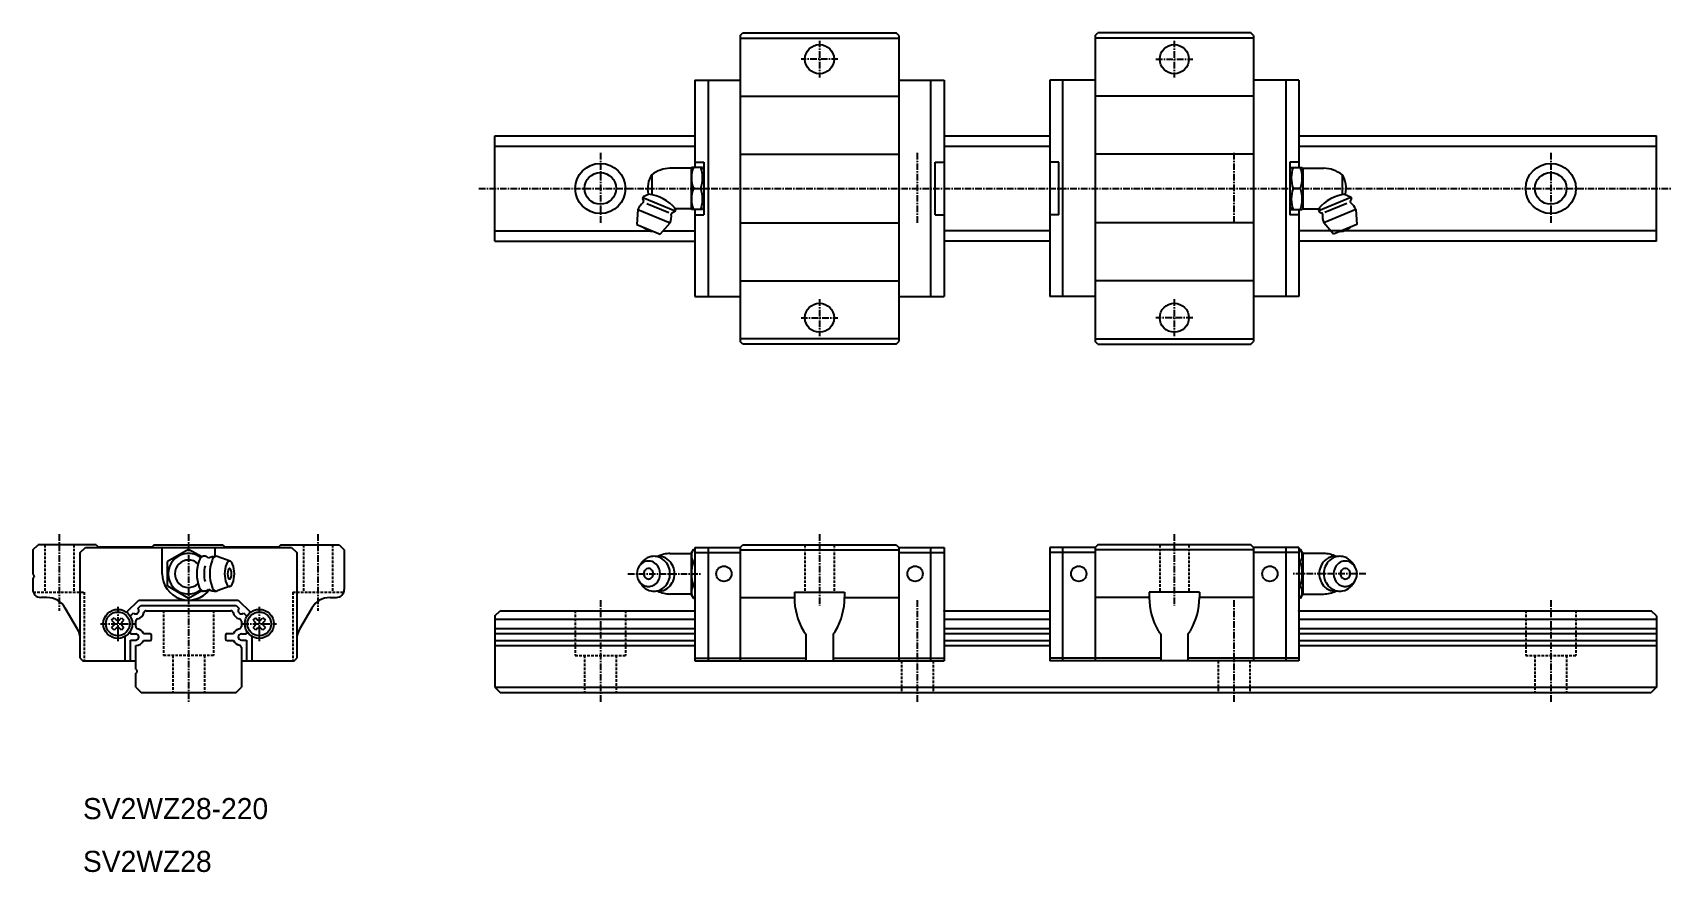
# Model space of a CAD drawing. Extents: x 0 to 311, y 10 to 169.
import ezdxf

# ---------------------------------------------------------------- set-up
doc = ezdxf.new("R2010")
doc.units = 0
doc.linetypes.add('CENTER', pattern=[2, 1.25, -0.25, 0.25, -0.25])
doc.linetypes.add('DASHED', pattern=[0.75, 0.5, -0.25])
doc.layers.get('0').update_dxf_attribs({"linetype": 'CONTINUOUS'})
doc.layers.add('CENTER', color=1, linetype='CENTER')

msp = doc.modelspace()

# ---------------------------------------------------------------- linework, layer by layer
at = {"color": 7, "linetype": 'CONTINUOUS'}
for p, q in [((134.499852, 168), (164.499901, 168)), ((134.499914, 168.500038), (134.999839, 168.999969)), ((134.499915, 168.500046), (134.499915, 110.499924)), ((134.999852, 169), (163.999825, 169)), ((164.49992, 168.499908), (163.999867, 168.999962)), ((164.499901, 168.499908), (164.499901, 110.499924)), ((201.699894, 168.499908), (202.199947, 168.999962)), ((201.699913, 168.499908), (201.699913, 110.499924)), ((231.699962, 168), (201.699913, 168)), ((231.199962, 169), (202.199989, 169)), ((231.6999, 168.500038), (231.199975, 168.999969)), ((231.699899, 168.500046), (231.699899, 110.499924)), ((125.899916, 160.000015), (134.499852, 160.000015)), ((125.899916, 160.000015), (125.899916, 143.5)), ((128.399846, 160.000015), (128.399846, 119.000015)), ((164.499901, 160.000015), (173.099907, 160.000015)), ((170.599907, 119.000015), (170.599907, 160.000015)), ((173.099907, 160.000015), (173.099907, 119.000015)), ((193.099907, 160.000015), (193.099907, 119.000015)), ((201.699913, 160.000015), (193.099907, 160.000015)), ((195.599907, 119.000015), (195.599907, 160.000015)), ((240.299898, 160.000015), (231.699962, 160.000015)), ((237.799968, 160.000015), (237.799968, 119.000015)), ((240.299898, 160.000015), (240.299898, 143.5)), ((134.499852, 157), (164.499901, 157)), ((231.699962, 157), (201.699913, 157)), ((87.999977, 149.500015), (125.899862, 149.500015)), ((87.999977, 129.500015), (87.999977, 149.500015)), ((173.099922, 149.500015), (193.099907, 149.500015)), ((240.299898, 149.500015), (307.999977, 149.500015)), ((307.999977, 129.500015), (307.999977, 149.500015)), ((87.999901, 147.500015), (125.899862, 147.500015)), ((134.499852, 146), (164.499901, 146)), ((173.099922, 147.500015), (193.099907, 147.500015)), ((231.699962, 146), (201.699913, 146)), ((240.299898, 147.500015), (307.899834, 147.500015)), ((125.174911, 143.350006), (121.174905, 143.350006)), ((125.174911, 143.350006), (125.174911, 135.650009)), ((125.261531, 143.499985), (125.17493, 143.349983)), ((127.354341, 143.5), (125.261515, 143.5)), ((125.899862, 144.500015), (127.599859, 144.500015)), ((127.354324, 143.499977), (127.59986, 143.074692)), ((127.599859, 144.500015), (127.599859, 134.500015)), ((171.39991, 134.500015), (171.39991, 144.500015)), ((171.39991, 144.500015), (173.099907, 144.500015)), ((194.799904, 144.500015), (193.099907, 144.500015)), ((194.799904, 134.500015), (194.799904, 144.500015)), ((238.84549, 143.499977), (238.599954, 143.074692)), ((238.599955, 144.500015), (238.599955, 134.500015)), ((240.299952, 144.500015), (238.599955, 144.500015)), ((238.845473, 143.5), (240.938299, 143.5)), ((240.938283, 143.499985), (241.024884, 143.349983)), ((241.024903, 143.350006), (241.024903, 135.650009)), ((241.024903, 143.350006), (245.024909, 143.350006)), ((117.731695, 142.100006), (117.731695, 138.319443)), ((248.468119, 142.100006), (248.468119, 138.319443)), ((115.961273, 137.572159), (116.17248, 137.062256)), ((116.114361, 137.941704), (115.96129, 137.572159)), ((116.037816, 137.756927), (122.135413, 135.231224)), ((117.236325, 138.406448), (116.11435, 137.941711)), ((116.822179, 136.674362), (120.968416, 134.95694)), ((125.607934, 139.500015), (127.00792, 139.500015)), ((240.59188, 139.500015), (239.191894, 139.500015)), ((250.161998, 137.756927), (244.064401, 135.231224)), ((249.377635, 136.674362), (245.231398, 134.95694)), ((248.963489, 138.406448), (250.085464, 137.941711)), ((250.238541, 137.572159), (250.027334, 137.062256)), ((250.085453, 137.941704), (250.238524, 137.572159)), ((115.101625, 135.496735), (114.899871, 132.657845)), ((115.101625, 135.496742), (121.199235, 132.971024)), ((122.058851, 135.046448), (121.548966, 134.835243)), ((122.027903, 135.86026), (122.211928, 135.415985)), ((122.211958, 135.415993), (122.058887, 135.046448)), ((125.174911, 135.650009), (122.211945, 135.650009)), ((125.174902, 135.649994), (125.261504, 135.5)), ((127.354341, 135.500015), (125.261515, 135.500015)), ((125.899862, 134.500015), (127.599859, 134.500015)), ((125.899916, 135.500015), (125.899916, 119.000015)), ((127.599857, 135.925232), (127.354343, 135.499992)), ((171.39991, 134.500015), (173.099907, 134.500015)), ((194.799904, 134.500015), (193.099907, 134.500015)), ((240.299952, 134.500015), (238.599955, 134.500015)), ((238.599957, 135.925232), (238.845471, 135.499992)), ((238.845473, 135.500015), (240.938299, 135.500015)), ((240.299898, 135.500015), (240.299898, 119.000015)), ((241.024912, 135.649994), (240.93831, 135.5)), ((241.024903, 135.650009), (243.987869, 135.650009)), ((243.987856, 135.415993), (244.140927, 135.046448)), ((244.171911, 135.86026), (243.987886, 135.415985)), ((244.140963, 135.046448), (244.650848, 134.835243)), ((251.098189, 135.496742), (245.000579, 132.971024)), ((251.098189, 135.496735), (251.299943, 132.657845)), ((87.999901, 131.500015), (117.305142, 131.500015)), ((114.89988, 132.657852), (119.33449, 130.820976)), ((119.334458, 130.820984), (121.199198, 132.971046)), ((119.923394, 131.500015), (125.899862, 131.500015)), ((134.499852, 133), (164.499901, 133)), ((193.099907, 131.500015), (173.099922, 131.500015)), ((231.699962, 133), (201.699913, 133)), ((307.899834, 131.500015), (240.299898, 131.500015)), ((246.27642, 131.500015), (240.299952, 131.500015)), ((246.865356, 130.820984), (245.000616, 132.971046)), ((251.299934, 132.657852), (246.865324, 130.820976)), ((87.999977, 129.500015), (125.899862, 129.500015)), ((193.099907, 129.500015), (173.099922, 129.500015)), ((307.999977, 129.500015), (240.299898, 129.500015)), ((134.499852, 122), (164.499901, 122)), ((231.699962, 122), (201.699913, 122)), ((125.899916, 119.000015), (134.499852, 119.000015)), ((164.499901, 119.000015), (173.099922, 119.000015)), ((201.699913, 119.000015), (193.099892, 119.000015)), ((240.299898, 119.000015), (231.699962, 119.000015)), ((164.499901, 111.000031), (134.499852, 111.000031)), ((134.99982, 110.000019), (134.499917, 110.499924)), ((163.999855, 110.000031), (134.999852, 110.000031)), ((163.999825, 110.000008), (164.49992, 110.500103)), ((202.199989, 110.000008), (201.699894, 110.500103)), ((201.699913, 111.000031), (231.699962, 111.000031)), ((202.199959, 110.000031), (231.199962, 110.000031)), ((231.199994, 110.000019), (231.699897, 110.499924)), ((0.49996, 70.999947), (1.500015, 72.000004)), ((12.499947, 72), (1.499947, 72)), ((9.499952, 70.500011), (10.499954, 71.500011)), ((10.499962, 71.500015), (49.499962, 71.500015)), ((12.500012, 71.999992), (12.900015, 71.599987)), ((12.900002, 71.600021), (23.099999, 71.600021)), ((23.499991, 72.000008), (23.100001, 71.600014)), ((23.499993, 72), (36.499993, 72)), ((24.999962, 66.5), (24.999962, 71.500015)), ((34.999962, 71.500015), (34.999962, 69.789246)), ((36.499988, 72), (36.899979, 71.60001)), ((36.899986, 71.600021), (47.099983, 71.600021)), ((47.499979, 71.999996), (47.099987, 71.600006)), ((47.499977, 72), (58.499977, 72)), ((49.499958, 71.5), (50.49996, 70.5)), ((58.499983, 72.000004), (59.499964, 71.000004)), ((125.899895, 71.5), (134.499886, 71.5)), ((125.899895, 71.5), (125.899895, 50)), ((128.39988, 71.5), (128.39988, 50)), ((134.499885, 71.49999), (134.999886, 71.99999)), ((134.499894, 71.5), (134.499894, 50)), ((134.999886, 72), (163.999886, 72)), ((163.999859, 71.999979), (164.499855, 71.499972)), ((164.499886, 71.5), (164.499886, 50)), ((164.499886, 71.5), (173.099907, 71.5)), ((170.599892, 50), (170.599892, 71.5)), ((173.099892, 71.5), (173.099892, 50)), ((201.699928, 71.5), (193.099907, 71.5)), ((193.099922, 71.5), (193.099922, 50)), ((195.599922, 50), (195.599922, 71.5)), ((201.699928, 71.5), (201.699928, 50)), ((202.199955, 71.999979), (201.699959, 71.499972)), ((231.199928, 72), (202.199928, 72)), ((231.699929, 71.49999), (231.199928, 71.99999)), ((231.69992, 71.5), (231.69992, 50)), ((240.299919, 71.5), (231.699928, 71.5)), ((237.799934, 71.5), (237.799934, 50)), ((240.299919, 71.5), (240.299919, 50)), ((0.499962, 70.999954), (0.499962, 66.424362)), ((9.499977, 50.5), (9.499977, 70.500015)), ((25.999965, 66.500015), (25.999965, 68.809433)), ((29.999999, 71.118851), (25.999983, 68.809441)), ((32.487448, 69.682709), (29.999977, 71.118855)), ((33.190646, 69.800018), (32.821094, 69.800018)), ((37.887776, 68.876976), (35.440464, 69.768425)), ((50.499962, 70.500015), (50.499962, 50.5)), ((59.499962, 71.000015), (59.499962, 63.5)), ((115.332891, 67.924742), (115.697006, 68.459009)), ((121.175117, 70.350022), (125.174977, 70.350022)), ((125.174977, 70.350021), (125.174977, 62.650024)), ((125.174979, 70.350019), (125.607993, 71.10002)), ((125.607985, 71.100022), (125.899895, 71.100022)), ((125.607995, 68.800019), (125.899895, 68.800019)), ((125.899895, 70.5), (134.499886, 70.5)), ((134.499886, 71), (164.499886, 71)), ((164.499886, 70.5), (173.099892, 70.5)), ((201.699928, 70.5), (193.099922, 70.5)), ((231.699928, 71), (201.699928, 71)), ((240.299919, 70.5), (231.699928, 70.5)), ((240.591829, 71.100022), (240.299919, 71.100022)), ((240.591819, 68.800019), (240.299919, 68.800019)), ((241.024835, 70.350019), (240.591821, 71.10002)), ((245.024697, 70.350022), (241.024837, 70.350022)), ((241.024837, 70.350021), (241.024837, 62.650024)), ((250.866923, 67.924742), (250.502808, 68.459009)), ((0.499962, 65.575684), (0.499962, 63.5)), ((0.499964, 66.424347), (0.712174, 66.212135)), ((0.499964, 65.575684), (0.712162, 65.78788)), ((25.999965, 64.190613), (25.999965, 66.500015)), ((25.999968, 64.190605), (29.999984, 61.881195)), ((29.999991, 61.881187), (32.487462, 63.317329)), ((33.190646, 63.200027), (32.821094, 63.200027)), ((37.887775, 64.1231), (35.437997, 63.230759)), ((115.697008, 64.541054), (115.332895, 65.075323)), ((115.696997, 64.541052), (115.712811, 64.518038)), ((125.174977, 62.650024), (121.175117, 62.650024)), ((125.607984, 61.900024), (125.17497, 62.650026)), ((125.607992, 64.200028), (125.899895, 64.200028)), ((144.749886, 63), (154.249886, 63)), ((144.749886, 63), (144.749886, 62)), ((154.249886, 63), (154.249886, 62)), ((221.449928, 63), (211.949928, 63)), ((211.949928, 63), (211.949928, 62)), ((221.449928, 63), (221.449928, 62)), ((240.591822, 64.200028), (240.299919, 64.200028)), ((240.59183, 61.900024), (241.024844, 62.650026)), ((241.024837, 62.650024), (245.024697, 62.650024)), ((250.502817, 64.541052), (250.487003, 64.518038)), ((250.502806, 64.541054), (250.866919, 65.075323)), ((3.190621, 62), (2.000008, 62)), ((8.964123, 56), (6.654726, 59.999985)), ((18.267056, 59.18708), (20.579968, 61.499992)), ((18.999971, 58.505783), (19.572823, 59.078636)), ((20.421328, 59.927139), (20.99419, 60.5)), ((20.579964, 61.5), (39.41996, 61.5)), ((20.994179, 60.5), (39.005745, 60.5)), ((21.999962, 59.5), (37.999962, 59.5)), ((39.005734, 60.499985), (39.578586, 59.927132)), ((39.419945, 61.499985), (41.732858, 59.187073)), ((40.427091, 59.078629), (40.999953, 58.50576)), ((53.34528, 60.000008), (51.035885, 56.000023)), ((56.809364, 62), (57.999947, 62)), ((87.999985, 58.499979), (89.000023, 59.500012)), ((88.999962, 59.5), (125.899895, 59.5)), ((125.607975, 61.90004), (125.899895, 61.90004)), ((134.499886, 62), (144.749886, 62)), ((154.249886, 62), (164.499886, 62)), ((173.099877, 59.5), (193.099922, 59.5)), ((211.949928, 62), (201.699928, 62)), ((231.699928, 62), (221.449928, 62)), ((240.591839, 61.90004), (240.299919, 61.90004)), ((240.299919, 59.5), (306.999943, 59.5)), ((307.999969, 58.499979), (306.999931, 59.500012)), ((15.914625, 55.837204), (15.437175, 56.314659)), ((15.43718, 57.685379), (15.91462, 58.162819)), ((15.804328, 56.681816), (15.43718, 56.314667)), ((15.437186, 57.685356), (15.804335, 57.318207)), ((16.281778, 56.204369), (15.91463, 55.837219)), ((15.914637, 58.162804), (16.281785, 57.795654)), ((16.918181, 57.79567), (17.285329, 58.162819)), ((17.285336, 55.837204), (16.918187, 56.204353)), ((17.285325, 58.162804), (17.762776, 57.685356)), ((17.762769, 56.314667), (17.285329, 55.837227)), ((17.395631, 57.318222), (17.762779, 57.685371)), ((17.762786, 56.314659), (17.395638, 56.681808)), ((18.999962, 58.342575), (18.999962, 58.505783)), ((19.999962, 56.500015), (19.999962, 57.5)), ((39.999962, 57.5), (39.999962, 56.500015)), ((40.999962, 58.505783), (40.999962, 58.342575)), ((42.23716, 57.685364), (42.71461, 58.162819)), ((42.714617, 55.837204), (42.237167, 56.314659)), ((42.604319, 56.681816), (42.23717, 56.314667)), ((42.237177, 57.685356), (42.604325, 57.318207)), ((43.081759, 56.204376), (42.71461, 55.837227)), ((42.714616, 58.162796), (43.081764, 57.795647)), ((44.085326, 55.837204), (43.718167, 56.204369)), ((43.718171, 57.79567), (44.08532, 58.162819)), ((44.56276, 56.314667), (44.085309, 55.837219)), ((44.085316, 58.162804), (44.562766, 57.685356)), ((44.562766, 56.314644), (44.195606, 56.681808)), ((44.195611, 57.31823), (44.56276, 57.685379)), ((87.999947, 58.499985), (87.999947, 45)), ((87.999947, 57.899994), (125.899895, 57.899994)), ((87.999947, 56.099991), (125.899895, 56.099991)), ((173.099892, 57.899994), (193.099922, 57.899994)), ((173.099892, 56.099991), (193.099922, 56.099991)), ((240.299919, 57.899994), (308.000007, 57.899994)), ((240.299919, 56.099991), (308.000007, 56.099991)), ((308.000007, 58.499985), (308.000007, 45)), ((17.999962, 50.000015), (17.999962, 54.633057)), ((18.999962, 55.100006), (18.999962, 55.657455)), ((18.999962, 55.100006), (19.999962, 55.100006)), ((18.999962, 50.000015), (18.999962, 53.900009)), ((18.999962, 53.900009), (19.999962, 53.900009)), ((19.999962, 48.424271), (19.999962, 52.900009)), ((21.461983, 55.150009), (22.699959, 55.150009)), ((21.461983, 53.850006), (22.699959, 53.850006)), ((22.999962, 54.150009), (22.999962, 54.850006)), ((36.999962, 54.850006), (36.999962, 54.150009)), ((37.299965, 55.150009), (38.537941, 55.150009)), ((37.299965, 53.850006), (38.537941, 53.850006)), ((39.999962, 55.100006), (40.999962, 55.100006)), ((39.999962, 53.900009), (40.999962, 53.900009)), ((40.999962, 55.657455), (40.999962, 55.100006)), ((40.999962, 53.900009), (40.999962, 50.000015)), ((41.999962, 54.633057), (41.999962, 50.000015)), ((87.999947, 55.149994), (125.899895, 55.149994)), ((87.999947, 53.849991), (125.899895, 53.849991)), ((87.999947, 52.899994), (125.899895, 52.899994)), ((146.938149, 55.071808), (146.938149, 50)), ((152.061623, 55.071793), (152.061623, 50)), ((173.099892, 55.149994), (193.099922, 55.149994)), ((173.099892, 53.849991), (193.099922, 53.849991)), ((173.099892, 52.899994), (193.099922, 52.899994)), ((214.138191, 55.071793), (214.138191, 50)), ((219.261665, 55.071808), (219.261665, 50)), ((240.299919, 55.149994), (308.000007, 55.149994)), ((240.299919, 53.849991), (308.000007, 53.849991)), ((240.299919, 52.899994), (308.000007, 52.899994)), ((9.499983, 50.500008), (10, 50)), ((10.000008, 50), (19.999962, 50)), ((39.999962, 52.5), (39.999962, 45)), ((39.999962, 50), (49.999947, 50)), ((49.999945, 50), (50.499952, 50.5)), ((125.899895, 50.5), (134.499886, 50.5)), ((125.899895, 50), (173.099892, 50)), ((134.499886, 50.499985), (146.938149, 50.499985)), ((152.061623, 50.499985), (164.499886, 50.499985)), ((164.499886, 50.5), (173.099892, 50.5)), ((201.699928, 50.5), (193.099922, 50.5)), ((240.299919, 50), (193.099922, 50)), ((214.138191, 50.499985), (201.699928, 50.499985)), ((231.699928, 50.499985), (219.261665, 50.499985)), ((240.299919, 50.5), (231.699928, 50.5)), ((19.999962, 45), (19.999962, 47.575729)), ((19.999972, 48.424286), (20.212107, 48.212151)), ((19.999972, 47.575745), (20.212107, 47.78788)), ((19.999955, 45.000023), (20.999957, 44.000023)), ((20.999962, 44), (38.999962, 44)), ((38.999967, 44.000023), (39.999969, 45.000023)), ((87.999973, 45), (307.999981, 45)), ((87.999977, 44.999996), (88.999977, 43.999997)), ((88.999962, 44), (306.99998, 44)), ((307.999977, 44.999996), (306.999977, 43.999997))]:
    msp.add_line(p, q, dxfattribs=at)
at = {"color": 3, "linetype": 'DASHED'}
for p, q in [((2.750008, 72.000015), (2.750008, 63.000015)), ((8.250008, 72.000015), (8.250008, 63.000015)), ((51.749977, 72.000015), (51.749977, 63.000015)), ((57.249977, 72.000015), (57.249977, 63.000015)), ((146.749886, 72), (146.749886, 63)), ((152.249886, 72), (152.249886, 63)), ((213.949928, 72), (213.949928, 63)), ((219.449928, 72), (219.449928, 63)), ((0.585808, 63.000015), (10.250008, 63.000015)), ((10.250008, 63.000015), (10.250008, 50.000015)), ((49.749977, 63.000015), (49.749977, 50.000015)), ((49.749977, 63.000015), (59.414177, 63.000015)), ((25.249962, 59.500003), (25.249962, 51.000003)), ((34.749962, 59.500003), (34.749962, 51.000003)), ((103.249962, 59.5), (103.249962, 51)), ((112.749962, 59.5), (112.749962, 51)), ((283.249962, 59.5), (283.249962, 51)), ((292.749962, 59.5), (292.749962, 51)), ((34.749962, 51.000003), (25.249962, 51.000003)), ((26.999962, 51.000003), (26.999962, 44)), ((32.999962, 51.000003), (32.999962, 44)), ((103.249962, 51), (112.749962, 51)), ((104.999962, 51), (104.999962, 44)), ((110.999962, 51), (110.999962, 44)), ((164.999962, 50), (164.999962, 44)), ((170.999962, 50), (170.999962, 44)), ((224.999962, 50), (224.999962, 44)), ((230.999962, 50), (230.999962, 44)), ((283.249962, 51), (292.749962, 51)), ((284.999962, 51), (284.999962, 44)), ((290.999962, 51), (290.999962, 44))]:
    msp.add_line(p, q, dxfattribs=at)
at = {"color": 7, "linetype": 'CONTINUOUS'}
for centre, radius in [((149.499916, 164.000015), 2.749999), ((216.699898, 164.000015), 2.749999), ((107.999947, 139.500015), 4.75), ((287.999947, 139.500015), 4.75), ((107.999947, 139.500015), 3), ((287.999947, 139.500015), 3), ((149.499916, 114.999985), 2.749999), ((216.699898, 114.999985), 2.749999), ((131.399895, 66.499985), 1.449998), ((167.599907, 66.499985), 1.449998), ((198.599907, 66.499985), 1.449998), ((234.799919, 66.499985), 1.449998), ((16.599953, 57), 2.749999), ((16.599953, 57), 2.249999), ((43.399956, 57), 2.749999), ((43.399956, 57), 2.249999)]:
    msp.add_circle(centre, radius, dxfattribs=at)
for centre, radius, start, end in [((121.403027, 137.354355), 5.999997, 92.178871, 127.726128), ((131.208023, 141.5), 5.946512, 160.346466, 199.653458), ((121.407813, 141.500015), 5.946529, 340.346527, 19.653477), ((244.792001, 141.500015), 5.946529, 160.346523, 199.653473), ((234.991791, 141.5), 5.946512, 340.346542, 19.653534), ((244.796787, 137.354355), 5.999997, 52.273872, 87.821129), ((121.647047, 139.5), 4.699998, 146.413773, 193.178802), ((244.552767, 139.5), 4.699998, 346.821198, 33.586227), ((118.150399, 134.233902), 3.300001, 128.16394, 157.499847), ((115.987709, 136.985748), 0.200001, 308.164124, 22.500431), ((116.100609, 130.487503), 7.999998, 40.189182, 83.034012), ((131.208023, 137.500015), 5.946512, 160.346466, 199.653458), ((121.407813, 137.500015), 5.946529, 340.346527, 19.653477), ((244.792001, 137.500015), 5.946529, 160.346523, 199.653473), ((234.991791, 137.500015), 5.946512, 340.346542, 19.653534), ((250.099205, 130.487503), 7.999998, 96.965988, 139.810818), ((250.212105, 136.985748), 0.200001, 157.499569, 231.835876), ((248.049415, 134.233902), 3.300001, 22.500153, 51.83606), ((118.150399, 134.233902), 3.299999, 337.5, 6.835998), ((121.625517, 134.650497), 0.2, 112.499573, 186.835464), ((244.574297, 134.650497), 0.2, 353.164536, 67.500427), ((248.049415, 134.233902), 3.299999, 173.164002, 202.5), ((118.280415, 134.547775), 3.200001, 229.28981, 265.709991), ((247.919399, 134.547775), 3.200001, 274.290009, 310.71019), ((29.999962, 66.500015), 3.849998, 52.507736, 307.492126), ((29.999962, 66.500015), 2.599998, 46.621258, 313.378754), ((38.865923, 66.499992), 7.307827, 159.761902, 200.237976), ((33.3236, 68.553284), 1.397422, 121.100197, 160.14386), ((32.821098, 69.295197), 0.504785, 90.903221, 115.752029), ((33.190648, 69.295197), 0.504785, 64.247993, 90.902847), ((32.688146, 68.553284), 1.397424, 39.428249, 58.89978), ((35.266074, 66.5), 3.300003, 89.999985, 117.054504), ((41.310902, 66.499992), 7.307827, 159.761902, 200.237976), ((35.768578, 68.553284), 1.397422, 121.100197, 160.14386), ((35.266076, 69.295197), 0.504788, 68.688133, 115.751984), ((42.147452, 66.5), 5.306899, 159.730606, 200.269379), ((38.125231, 67.992485), 1.016732, 121.051285, 160.103973), ((37.760551, 68.531769), 0.368218, 64.286964, 115.712906), ((37.39587, 67.992485), 1.016732, 19.896015, 58.948624), ((33.373648, 66.5), 5.306899, 339.730621, 20.269382), ((117.42969, 66.500015), 2.52979, 133.386032, 226.613922), ((117.143186, 66.756233), 2.147025, 101.036324, 132.526276), ((118.580114, 66.500015), 3.478461, 133.386017, 145.806702), ((118.18617, 66.852317), 2.952157, 101.036293, 132.526291), ((117.117209, 66.848815), 2.051197, 79.180756, 100.819183), ((117.091232, 66.756233), 2.147026, 47.473656, 78.963623), ((118.150454, 66.979613), 2.820397, 89.999977, 100.819176), ((118.150454, 66.979613), 2.820397, 79.180763, 89.999977), ((116.804728, 66.500015), 2.52979, 313.386017, 46.613914), ((119.010123, 66.979613), 2.820397, 89.999977, 98.765778), ((118.114738, 66.852317), 2.952156, 47.473652, 78.963654), ((121.403115, 64.354356), 6, 92.177719, 114.893784), ((119.010123, 66.979613), 2.820397, 79.180763, 89.999977), ((118.974407, 66.852317), 2.952156, 47.473652, 78.963654), ((117.720794, 66.500015), 3.478461, 313.386017, 46.613934), ((118.580463, 66.500015), 3.478461, 313.386017, 46.613934), ((133.069933, 66.50003), 7.808372, 162.869141, 197.130844), ((127.343581, 69.950027), 2.082014, 146.471832, 213.52861), ((238.856233, 69.950027), 2.082014, 326.47139, 33.528168), ((233.129881, 66.50003), 7.808372, 342.869156, 17.130859), ((247.619351, 66.500015), 3.478461, 133.386066, 226.613983), ((248.47902, 66.500015), 3.478461, 133.386066, 226.613983), ((244.796699, 64.354356), 6, 65.106216, 87.822281), ((247.225407, 66.852317), 2.952156, 101.036346, 132.526348), ((248.085076, 66.852317), 2.952156, 101.036346, 132.526348), ((247.189691, 66.979613), 2.820397, 90.000023, 100.819237), ((249.395086, 66.500015), 2.52979, 133.386086, 226.613983), ((247.189691, 66.979613), 2.820397, 81.234222, 90.000023), ((248.04936, 66.979613), 2.820397, 90.000023, 100.819237), ((249.108582, 66.756233), 2.147026, 101.036377, 132.526344), ((248.04936, 66.979613), 2.820397, 79.180824, 90.000023), ((248.013644, 66.852317), 2.952157, 47.473709, 78.963707), ((249.082605, 66.848815), 2.051197, 79.180817, 100.819244), ((249.056628, 66.756233), 2.147025, 47.473724, 78.963676), ((247.6197, 66.500015), 3.478461, 34.193298, 46.613983), ((248.770124, 66.500015), 2.52979, 313.386078, 46.613968), ((0.500023, 66), 0.300002, 314.999481, 45.000515), ((29.999962, 66.5), 4.999999, 180, 322.61261), ((38.236866, 66.5), 5.306902, 163.626266, 196.372879), ((39.593767, 66.5), 2.215717, 159.773712, 200.226273), ((37.912945, 67.12233), 0.423398, 121.11824, 160.158691), ((37.912944, 65.87767), 0.423395, 199.841309, 238.881699), ((37.760549, 65.652802), 0.152796, 244.233658, 295.766327), ((37.760551, 67.347198), 0.152796, 64.233658, 115.766342), ((37.608156, 67.12233), 0.423395, 19.841335, 58.881702), ((37.608154, 65.87767), 0.423398, 301.118256, 340.158691), ((35.927332, 66.5), 2.215717, 339.773712, 20.22628), ((117.247411, 66.500015), 1.054077, 133.386078, 226.613846), ((117.128032, 66.393255), 0.894588, 227.473572, 258.963623), ((117.128032, 66.606775), 0.894588, 101.036263, 132.526337), ((117.117209, 66.35468), 0.854661, 259.180725, 280.819153), ((117.117209, 66.64535), 0.854661, 79.180717, 100.819145), ((117.106386, 66.393255), 0.894588, 281.036255, 312.526337), ((117.106386, 66.606775), 0.894588, 47.473576, 78.963608), ((116.987006, 66.500015), 1.054077, 313.386078, 46.613846), ((249.212808, 66.500015), 1.054077, 133.386154, 226.613922), ((249.093428, 66.606775), 0.894588, 101.036392, 132.526424), ((249.093428, 66.393255), 0.894588, 227.473663, 258.963745), ((249.082605, 66.64535), 0.854661, 79.180855, 100.819283), ((249.082605, 66.35468), 0.854661, 259.180847, 280.819275), ((249.071782, 66.606775), 0.894588, 47.473663, 78.963737), ((249.071782, 66.393255), 0.894588, 281.036377, 312.526428), ((248.952403, 66.500015), 1.054077, 313.386154, 46.613922), ((2.000008, 63.5), 1.5, 180, 270), ((33.323598, 64.446716), 1.397422, 199.856125, 238.89975), ((32.821095, 63.704803), 0.504785, 244.24794, 270.393188), ((33.19065, 63.704803), 0.504788, 270.392853, 295.752045), ((32.688147, 64.446716), 1.397423, 301.10025, 320.570038), ((35.266074, 66.5), 3.300001, 242.945496, 269.999969), ((35.768575, 64.446716), 1.397422, 199.856125, 238.89975), ((35.266072, 63.704803), 0.504785, 244.247925, 289.935181), ((38.125229, 65.007515), 1.016732, 199.896011, 238.948624), ((37.760548, 64.468231), 0.368218, 244.286957, 295.712891), ((37.395868, 65.007515), 1.016732, 301.0513, 340.103973), ((57.999962, 63.5), 1.5, 270, 0), ((117.143186, 66.243798), 2.147025, 227.473663, 258.963623), ((118.580114, 66.500015), 3.47846, 214.653, 226.613937), ((118.18617, 66.147713), 2.952156, 227.473663, 258.963654), ((117.117209, 66.151216), 2.051197, 259.180756, 280.819183), ((117.091232, 66.243798), 2.147025, 281.036316, 312.526276), ((118.150454, 66.020417), 2.820398, 259.180756, 280.819183), ((119.010123, 66.020417), 2.820398, 261.237854, 280.819183), ((118.114737, 66.147713), 2.952156, 281.036285, 312.526306), ((121.403116, 68.645676), 6, 245.106216, 267.822266), ((118.974406, 66.147713), 2.952156, 281.036285, 312.526306), ((127.343581, 63.050018), 2.082014, 146.471329, 213.527618), ((238.856233, 63.050018), 2.082014, 326.472382, 33.528671), ((244.796698, 68.645676), 6, 272.177734, 294.893784), ((247.225408, 66.147713), 2.952156, 227.473694, 258.963715), ((248.085077, 66.147713), 2.952156, 227.473694, 258.963715), ((247.189691, 66.020417), 2.820398, 259.180817, 278.762146), ((248.04936, 66.020417), 2.820398, 259.180817, 280.819244), ((249.108582, 66.243798), 2.147025, 227.473724, 258.963684), ((248.013644, 66.147713), 2.952156, 281.036346, 312.526337), ((249.082605, 66.151216), 2.051197, 259.180817, 280.819244), ((249.056628, 66.243798), 2.147025, 281.036377, 312.526337), ((247.6197, 66.500015), 3.47846, 313.386063, 325.347), ((3.190621, 58), 3.999998, 29.999891, 89.999969), ((19.999962, 59.5), 0.600002, 224.609497, 45.39069), ((19.999962, 59.5), 1.599997, 282.680176, 347.319885), ((21.999962, 59.050003), 0.449997, 90.000122, 167.319962), ((37.999962, 59.050003), 0.45, 12.680031, 89.999878), ((39.999962, 59.5), 1.599999, 192.680099, 257.319855), ((39.999962, 59.5), 0.6, 134.609314, 315.390503), ((56.80938, 58), 4, 89.999969, 149.999985), ((157.303141, 61.999979), 12.553236, 179.999939, 210.136093), ((141.696665, 61.999991), 12.553237, 329.863831, 359.999969), ((224.503149, 61.999991), 12.553237, 180.000031, 210.136169), ((208.896673, 61.999979), 12.553236, 329.863907, 0.000061), ((5.500008, 54), 4, 0, 30.000013), ((15.486107, 57), 0.450001, 314.999908, 45.000088), ((16.599953, 55.886169), 0.450001, 45.000088, 134.999832), ((16.599953, 58.113861), 0.45, 225.000168, 314.999908), ((17.713799, 57), 0.450001, 134.999908, 225.000092), ((20.449944, 57.5), 0.450001, 102.680122, 180), ((20.449944, 56.5), 0.45, 179.999023, 257.319641), ((19.999962, 54.5), 1.599998, 23.969576, 77.319847), ((39.999962, 54.5), 1.599997, 102.680115, 156.030426), ((39.549965, 57.5), 0.45, 0, 77.319878), ((39.549965, 56.5), 0.450001, 282.680359, 0.000971), ((42.286125, 57), 0.450001, 314.999908, 45.000088), ((43.399956, 55.886169), 0.450001, 45.000088, 134.999832), ((43.399956, 58.113861), 0.45, 225.000168, 314.999908), ((44.513811, 57), 0.450001, 134.999908, 225.000092), ((54.499977, 54.000015), 3.999999, 149.999985, 180), ((19.999962, 54.5), 0.599998, 270.000092, 90), ((19.999962, 54.5), 1.599998, 270.000061, 336.030731), ((22.699944, 54.850006), 0.3, 0, 90), ((22.699944, 54.150009), 0.300003, 270, 0), ((37.299965, 54.850006), 0.300003, 90, 180), ((37.299965, 54.150009), 0.3, 180, 270), ((39.999962, 54.5), 1.599999, 203.969254, 257.319855), ((39.999962, 54.5), 0.599998, 90, 269.999908), ((39.549965, 52.5), 0.45, 0, 77.319878), ((150.148579, 58.001576), 4.360359, 211.897507, 222.38382), ((148.851221, 58.001577), 4.36036, 317.615936, 328.102417), ((217.348593, 58.001577), 4.36036, 211.897583, 222.384064), ((216.051235, 58.001576), 4.360359, 317.61618, 328.102493), ((19.999962, 48), 0.300003, 314.999603, 45.000385)]:
    msp.add_arc(centre, radius, start, end, dxfattribs=at)
for p in [(125.899916, 139.500015), (193.099907, 139.500015), (240.299898, 139.500015), (29.999962, 72), (125.899895, 59.5), (173.099892, 59.5), (193.099922, 59.5), (240.299919, 59.5)]:
    msp.add_point(p, dxfattribs=at)
at = {"layer": 'CENTER', "color": 1, "linetype": 'CENTER'}
for p, q in [((149.499901, 167.5), (149.499901, 160.5)), ((216.699913, 167.5), (216.699913, 160.5)), ((152.999901, 164), (145.999901, 164)), ((213.199913, 164), (220.199913, 164)), ((107.999947, 146.250015), (107.999947, 132.750015)), ((167.999947, 146.250015), (167.999947, 132.750015)), ((227.999947, 146.250015), (227.999947, 132.750015)), ((287.999947, 146.250015), (287.999947, 132.750015)), ((84.999977, 139.500015), (310.999977, 139.500015)), ((149.499901, 118.499985), (149.499901, 111.5)), ((216.699913, 118.499985), (216.699913, 111.5)), ((145.999901, 114.999985), (152.999901, 114.999985)), ((220.199913, 114.999985), (213.199913, 114.999985)), ((5.499962, 73.997665), (5.499962, 59.447678)), ((29.999962, 74.000015), (29.999962, 42.000015)), ((54.499962, 73.997665), (54.499962, 59.447678)), ((149.499886, 73.99765), (149.499886, 60.445328)), ((216.699928, 73.99765), (216.699928, 60.445328)), ((113.212481, 66.5), (127.191631, 66.5)), ((252.987333, 66.5), (239.008183, 66.5)), ((16.599953, 60.250015), (16.599953, 53.750015)), ((43.399971, 60.250015), (43.399971, 53.750015)), ((107.999962, 61.5), (107.999962, 42)), ((167.999962, 61.5), (167.999962, 42)), ((227.999962, 61.5), (227.999962, 42)), ((287.999962, 61.5), (287.999962, 42)), ((13.349953, 57.000015), (19.849953, 57.000015)), ((40.149971, 57.000015), (46.649971, 57.000015))]:
    msp.add_line(p, q, dxfattribs=at)

# ---------------------------------------------------------------- texts
at = {"color": 7, "linetype": 'CONTINUOUS'}
for s, p in [('SV2WZ28-220', (10, 20)), ('SV2WZ28', (10, 10))]:
    msp.add_text(s, height=4, dxfattribs=at).set_placement(p)

doc.saveas('drawing.dxf')
